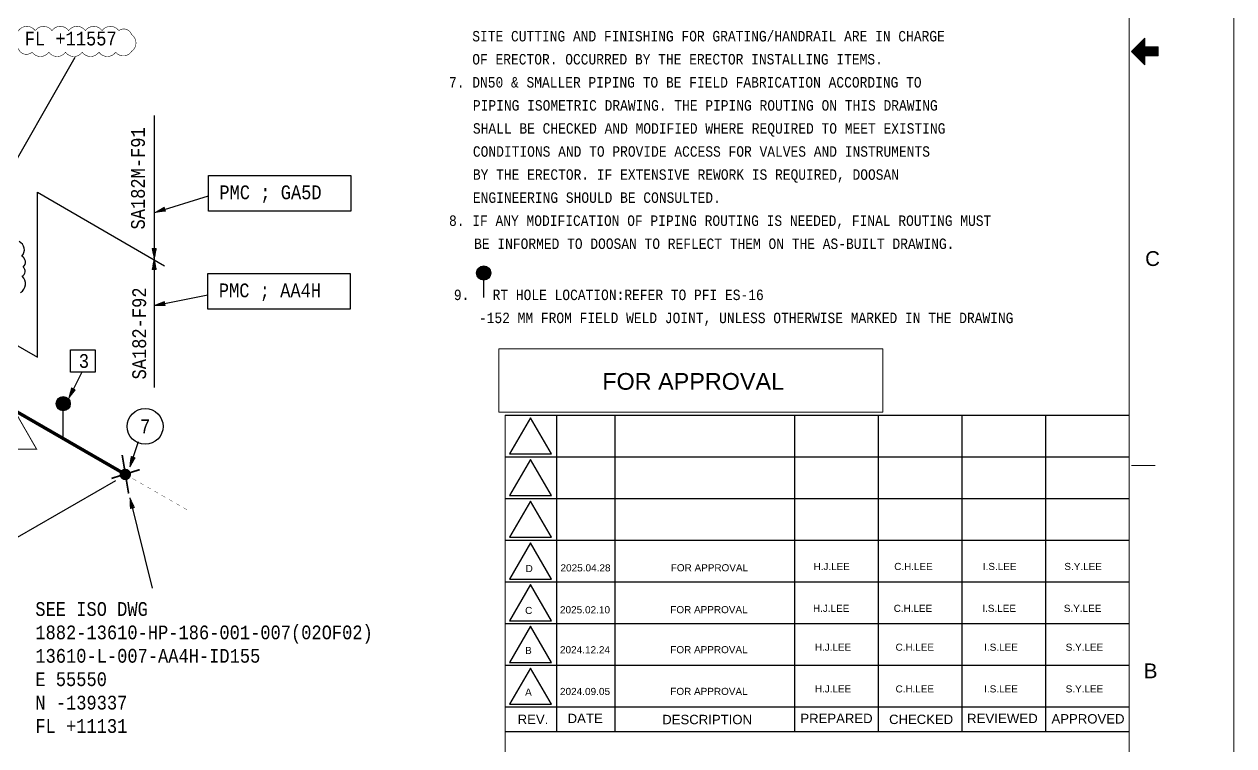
# Model space of a CAD drawing. Header units: inches. Extents: x 1027 to 1868, y 0 to 594.
# Drawn here: x 1578.6 to 1868, y 131.2 to 303.9 of the extents above; entities that cross this region are included whole.
import ezdxf
from ezdxf.enums import TextEntityAlignment as Align

# ---------------------------------------------------------------- set-up
doc = ezdxf.new("R2010")
doc.units = ezdxf.units.IN
doc.header["$MEASUREMENT"] = 0
doc.linetypes.add('Solid', pattern=[1, 1, 0])
for name, color, linetype in [('2', 2, 'Continuous'), ('4', 4, 'Continuous'), ('BG 0 -1', 7, 'Continuous'), ('BG 09.title block', 7, 'Continuous'), ('Border', 7, 'Continuous'), ('DIM-LINES', 7, 'Continuous'), ('DIM-TEXT', 7, 'Continuous'), ('FRAME', 7, 'Continuous'), ('ISO-TEXT', 7, 'Continuous'), ('NOZZLES', 7, 'Continuous'), ('PIPE', 7, 'Continuous'), ('Rev.4', 6, 'Continuous'), ('WELDS', 7, 'Continuous')]:
    doc.layers.add(name, color=color, linetype=linetype)
doc.layers.add('weldDimension', color=2, linetype='Solid', lineweight=13)
doc.styles.add('Arial', font='arial.ttf')
doc.styles.add('fixedText', font='MONOTXT8.shx', dxfattribs={"width": 0.85})
doc.styles.add('MONOTXT', font='MONOTXT.shx', dxfattribs={"width": 0.8})
doc.styles.get("Standard").update_dxf_attribs({"font": 'arial.ttf'})

# ---------------------------------------------------------------- blocks, each defined once
blk = doc.blocks.new('block42')
at = {"layer": 'PIPE', "color": 2, "linetype": 'ByBlock', "const_width": 0.08}
for points in [[(0.867, -0.498), (0, 0)], [(2.602, -1.494), (1.734, -0.996)], [(4.336, -2.49), (3.469, -1.992)], [(6.07, -3.486), (5.203, -2.988)], [(7.805, -4.482), (6.938, -3.984)], [(9.539, -5.477), (8.672, -4.98)], [(11.273, -6.473), (10.406, -5.975)], [(13.008, -7.469), (12.141, -6.971)], [(14.742, -8.465), (13.875, -7.967)]]:
    blk.add_lwpolyline(points, dxfattribs=at)
at = {"flags": 1}
for tag in ['Tag', 'UCI', 'Pipe Ref', 'Description', 'Key']:
    blk.add_attdef(tag, (0, 0), '', height=1, dxfattribs=at)

msp = doc.modelspace()

# ---------------------------------------------------------------- hatches: boundary and pattern name
at = {"linetype": 'Continuous'}
for points in [[(1688.51, 246.07), (1688.66, 246.06), (1688.81, 246.04), (1688.95, 246.01), (1689.09, 245.97), (1689.23, 245.91), (1689.36, 245.84), (1689.48, 245.76), (1689.6, 245.67), (1689.71, 245.57), (1689.81, 245.46), (1689.9, 245.35), (1689.98, 245.22), (1690.05, 245.09), (1690.11, 244.95), (1690.15, 244.81), (1690.18, 244.67), (1690.2, 244.52), (1690.21, 244.37), (1690.2, 244.23), (1690.18, 244.08), (1690.15, 243.94), (1690.11, 243.79), (1690.05, 243.66), (1689.98, 243.53), (1689.9, 243.4), (1689.81, 243.28), (1689.71, 243.18), (1689.6, 243.08), (1689.48, 242.99), (1689.36, 242.91), (1689.23, 242.84), (1689.09, 242.78), (1688.95, 242.74), (1688.81, 242.7), (1688.66, 242.69), (1688.51, 242.68), (1688.36, 242.69), (1688.22, 242.7), (1688.07, 242.74), (1687.93, 242.78), (1687.8, 242.84), (1687.66, 242.91), (1687.54, 242.99), (1687.42, 243.08), (1687.31, 243.18), (1687.21, 243.28), (1687.12, 243.4), (1687.04, 243.53), (1686.98, 243.66), (1686.92, 243.79), (1686.87, 243.94), (1686.84, 244.08), (1686.82, 244.23), (1686.82, 244.37), (1686.82, 244.52), (1686.84, 244.67), (1686.87, 244.81), (1686.92, 244.95), (1686.98, 245.09), (1687.04, 245.22), (1687.12, 245.35), (1687.21, 245.46), (1687.31, 245.57), (1687.42, 245.67), (1687.54, 245.76), (1687.66, 245.84), (1687.8, 245.91), (1687.93, 245.97), (1688.07, 246.01), (1688.22, 246.04), (1688.36, 246.06)], [(1587.9, 214.81), (1588.04, 214.8), (1588.19, 214.78), (1588.34, 214.75), (1588.48, 214.71), (1588.61, 214.65), (1588.74, 214.58), (1588.87, 214.5), (1588.99, 214.41), (1589.1, 214.31), (1589.2, 214.2), (1589.29, 214.08), (1589.37, 213.96), (1589.43, 213.83), (1589.49, 213.69), (1589.53, 213.55), (1589.57, 213.41), (1589.59, 213.26), (1589.59, 213.11), (1589.59, 212.96), (1589.57, 212.82), (1589.53, 212.67), (1589.49, 212.53), (1589.43, 212.4), (1589.37, 212.26), (1589.29, 212.14), (1589.2, 212.02), (1589.1, 211.91), (1588.99, 211.81), (1588.87, 211.72), (1588.74, 211.64), (1588.61, 211.58), (1588.48, 211.52), (1588.34, 211.47), (1588.19, 211.44), (1588.04, 211.42), (1587.9, 211.42), (1587.75, 211.42), (1587.6, 211.44), (1587.46, 211.47), (1587.32, 211.52), (1587.18, 211.58), (1587.05, 211.64), (1586.92, 211.72), (1586.81, 211.81), (1586.7, 211.91), (1586.6, 212.02), (1586.51, 212.14), (1586.43, 212.26), (1586.36, 212.4), (1586.3, 212.53), (1586.26, 212.67), (1586.23, 212.82), (1586.21, 212.96), (1586.2, 213.11), (1586.21, 213.26), (1586.23, 213.41), (1586.26, 213.55), (1586.3, 213.69), (1586.36, 213.83), (1586.43, 213.96), (1586.51, 214.08), (1586.6, 214.2), (1586.7, 214.31), (1586.81, 214.41), (1586.92, 214.5), (1587.05, 214.58), (1587.18, 214.65), (1587.32, 214.71), (1587.46, 214.75), (1587.6, 214.78), (1587.75, 214.8)]]:
    msp.add_hatch(color=2, dxfattribs=at).paths.add_polyline_path(points)
at = {"layer": 'WELDS'}
h = msp.add_hatch(color=2, dxfattribs=at)
edge = h.paths.add_edge_path(flags=0)
edge.add_arc((1602.75, 196.17), 1.38, 180, 540, ccw=False)

# ---------------------------------------------------------------- linework, layer by layer
at = {"color": 2}
for p, q in [((1688.51, 238.48), (1688.51, 243.98)), ((1587.9, 204.81), (1587.9, 212.72))]:
    msp.add_line(p, q, dxfattribs=at)
at = {"color": 2, "linetype": 'Continuous'}
for centre in [(1688.51, 244.37), (1587.9, 213.11)]:
    msp.add_circle(centre, 1.7, dxfattribs=at)
at = {"layer": '2', "color": 4}
for p, q in [((1560.05, 242.3), (1590.77, 296.07)), ((1609.82, 258.89), (1622.62, 262.81)), ((1609.72, 236.57), (1622.48, 239.18)), ((1603.86, 190.56), (1609.15, 168.92))]:
    msp.add_line(p, q, dxfattribs=at)
at = {"layer": '2', "color": 2}
msp.add_line((1600.43, 194.67), (1565.92, 174.74), dxfattribs=at)
at = {"layer": '2', "color": 4}
msp.add_lwpolyline([(1589.68, 225.98), (1595.58, 225.98), (1595.58, 220.62), (1589.68, 220.62)], close=True, dxfattribs=at)
msp.add_circle((1607.5, 207.67), 4.29, dxfattribs=at)
at = {"layer": '4', "color": 2}
for points in [[(1622.62, 267.71), (1656.72, 267.71), (1656.72, 259.19), (1622.62, 259.19)], [(1622.48, 244.24), (1656.59, 244.24), (1656.59, 235.72), (1622.48, 235.72)]]:
    msp.add_lwpolyline(points, close=True, dxfattribs=at)
msp.add_lwpolyline([(1560.47, 236.47), (1581.72, 224.21), (1581.72, 263.69), (1612.13, 246.13)], dxfattribs=at)
at = {"layer": '4', "color": 1}
msp.add_lwpolyline([(1577.66, 239.74, 0.520567), (1578.09, 243.6, 0.520567), (1578.34, 245.77, 0.520567), (1577.98, 248.42, 0.520567), (1577.34, 251.9, 0.520567)], format="xyb", dxfattribs=at)
at = {"layer": 'BG 0 -1', "color": 7, "linetype": 'Continuous', "lineweight": 9}
for p, q in [((1867.97, 594), (1867.97, 0)), ((1842.9, 18.11), (1842.9, 576.75)), ((1846.7, 300.61), (1843.51, 297.43)), ((1846.7, 295.63), (1844.21, 298.12)), ((1846.7, 295.76), (1844.27, 298.18)), ((1846.7, 295.88), (1844.33, 298.25)), ((1846.7, 296.01), (1844.4, 298.31)), ((1846.7, 296.13), (1844.46, 298.37)), ((1846.7, 296.26), (1844.52, 298.43)), ((1846.72, 296.37), (1844.58, 298.5)), ((1846.84, 296.37), (1844.65, 298.56)), ((1846.97, 296.37), (1844.71, 298.62)), ((1847.09, 296.37), (1844.77, 298.68)), ((1847.22, 296.37), (1844.83, 298.75)), ((1847.34, 296.37), (1844.9, 298.81)), ((1847.47, 296.37), (1844.96, 298.87)), ((1847.59, 296.37), (1845.02, 298.93)), ((1847.72, 296.37), (1845.08, 299)), ((1847.84, 296.37), (1845.15, 299.06)), ((1847.97, 296.37), (1845.21, 299.12)), ((1848.09, 296.37), (1845.27, 299.18)), ((1848.22, 296.37), (1845.33, 299.25)), ((1848.34, 296.37), (1845.4, 299.31)), ((1848.47, 296.37), (1845.46, 299.37)), ((1848.59, 296.37), (1845.52, 299.43)), ((1848.72, 296.37), (1845.58, 299.5)), ((1846.7, 298.51), (1845.65, 299.56)), ((1846.7, 298.63), (1845.71, 299.62)), ((1846.7, 298.76), (1845.77, 299.68)), ((1846.7, 298.88), (1845.84, 299.75)), ((1846.7, 299.01), (1845.9, 299.81)), ((1846.7, 299.13), (1845.96, 299.87)), ((1846.7, 299.26), (1846.02, 299.93)), ((1846.7, 299.38), (1846.09, 300)), ((1846.7, 299.51), (1846.15, 300.06)), ((1846.7, 299.63), (1846.21, 300.12)), ((1846.7, 299.76), (1846.27, 300.18)), ((1846.7, 299.89), (1846.34, 300.25)), ((1846.7, 300.01), (1846.4, 300.31)), ((1846.7, 300.14), (1846.46, 300.37)), ((1846.7, 300.26), (1846.52, 300.43)), ((1846.7, 300.39), (1846.59, 300.5)), ((1846.7, 300.51), (1846.65, 300.56)), ((1846.7, 298.49), (1846.7, 300.61)), ((1846.7, 298.49), (1849.88, 298.49)), ((1848.84, 296.37), (1846.72, 298.49)), ((1848.97, 296.37), (1846.84, 298.49)), ((1849.09, 296.37), (1846.97, 298.49)), ((1849.22, 296.37), (1847.09, 298.49)), ((1849.34, 296.37), (1847.22, 298.49)), ((1849.47, 296.37), (1847.34, 298.49)), ((1849.59, 296.37), (1847.47, 298.49)), ((1849.72, 296.37), (1847.59, 298.49)), ((1849.84, 296.37), (1847.72, 298.49)), ((1849.88, 296.45), (1847.84, 298.49)), ((1849.88, 296.58), (1847.97, 298.49)), ((1849.88, 296.7), (1848.09, 298.49)), ((1849.88, 296.83), (1848.22, 298.49)), ((1849.88, 296.95), (1848.34, 298.49)), ((1849.88, 297.08), (1848.47, 298.49)), ((1849.88, 297.2), (1848.59, 298.49)), ((1849.88, 297.33), (1848.72, 298.49)), ((1849.88, 297.45), (1848.84, 298.49)), ((1849.88, 297.58), (1848.97, 298.49)), ((1849.88, 297.7), (1849.1, 298.49)), ((1849.88, 297.83), (1849.22, 298.49)), ((1849.88, 297.95), (1849.35, 298.49)), ((1849.88, 298.08), (1849.47, 298.49)), ((1849.88, 298.2), (1849.6, 298.49)), ((1849.88, 298.33), (1849.72, 298.49)), ((1849.88, 298.45), (1849.85, 298.49)), ((1849.88, 298.49), (1849.88, 296.37)), ((1843.51, 297.43), (1846.7, 294.24)), ((1846.7, 294.26), (1843.52, 297.43)), ((1846.7, 294.38), (1843.58, 297.5)), ((1846.7, 294.51), (1843.65, 297.56)), ((1846.7, 294.63), (1843.71, 297.62)), ((1846.7, 294.76), (1843.77, 297.68)), ((1846.7, 294.88), (1843.83, 297.75)), ((1846.7, 295.01), (1843.9, 297.81)), ((1846.7, 295.13), (1843.96, 297.87)), ((1846.7, 295.26), (1844.02, 297.93)), ((1846.7, 295.38), (1844.08, 298)), ((1846.7, 295.51), (1844.15, 298.06)), ((1846.7, 294.24), (1846.7, 296.37)), ((1846.7, 296.37), (1849.88, 296.37)), ((1693.64, 210.38), (1693.64, 18.11)), ((1843.53, 198.28), (1849.19, 198.28))]:
    msp.add_line(p, q, dxfattribs=at)
at = {"layer": 'BG 0 -1', "color": 1, "linetype": 'Continuous', "lineweight": 9}
for p, q in [((1692.14, 226.26), (1783.97, 226.26)), ((1692.14, 211.11), (1692.14, 226.26)), ((1783.97, 226.26), (1783.97, 211.11)), ((1783.97, 211.11), (1692.14, 211.11))]:
    msp.add_line(p, q, dxfattribs=at)
at = {"layer": 'BG 09.title block', "color": 7, "linetype": 'Continuous', "lineweight": 25}
for p, q in [((1693.64, 210.38), (1842.9, 210.38)), ((1699.7, 209.72), (1694.7, 201.08)), ((1704.69, 201.08), (1699.7, 209.72)), ((1705.9, 210.38), (1705.9, 134.53)), ((1719.9, 210.38), (1719.9, 134.53)), ((1762.9, 210.38), (1762.9, 134.53)), ((1782.9, 210.38), (1782.9, 134.53)), ((1802.9, 210.38), (1802.9, 134.53)), ((1822.9, 210.38), (1822.9, 134.53)), ((1693.64, 200.4), (1842.9, 200.4)), ((1694.7, 201.08), (1704.69, 201.08)), ((1699.7, 199.74), (1694.7, 191.1)), ((1704.69, 191.1), (1699.7, 199.74)), ((1694.7, 191.1), (1704.69, 191.1)), ((1693.64, 190.42), (1842.9, 190.42)), ((1699.7, 189.76), (1694.7, 181.12)), ((1704.69, 181.12), (1699.7, 189.76)), ((1693.64, 180.44), (1842.9, 180.44)), ((1694.7, 181.12), (1704.69, 181.12)), ((1699.7, 179.78), (1694.7, 171.14)), ((1704.69, 171.14), (1699.7, 179.78)), ((1694.7, 171.14), (1704.69, 171.14)), ((1693.64, 170.46), (1842.9, 170.46)), ((1699.7, 169.8), (1694.7, 161.16)), ((1704.69, 161.16), (1699.7, 169.8)), ((1693.64, 160.48), (1842.9, 160.48)), ((1694.7, 161.16), (1704.69, 161.16)), ((1699.7, 159.82), (1694.7, 151.18)), ((1704.69, 151.18), (1699.7, 159.82)), ((1693.64, 150.5), (1842.9, 150.5)), ((1694.7, 151.18), (1704.69, 151.18)), ((1699.7, 149.84), (1694.7, 141.2)), ((1704.69, 141.2), (1699.7, 149.84)), ((1693.64, 140.52), (1842.9, 140.52)), ((1694.7, 141.2), (1704.69, 141.2)), ((1842.9, 134.53), (1693.64, 134.53))]:
    msp.add_line(p, q, dxfattribs=at)
at = {"layer": 'Border', "color": 4}
msp.add_line((1609.67, 282.1), (1609.67, 216.94), dxfattribs=at)
at = {"layer": 'DIM-LINES', "color": 4}
for p, q in [((1592.34, 220.62), (1589.21, 214.41)), ((1605.81, 203.95), (1603.82, 197.95))]:
    msp.add_line(p, q, dxfattribs=at)
at = {"layer": 'NOZZLES', "const_width": 0.8}
msp.add_lwpolyline([(1602.79, 196.17), (1133.98, 466.78)], dxfattribs=at)
at = {"layer": 'Rev.4', "color": 1, "const_width": 0.132}
msp.add_lwpolyline([(1577.2, 302.37, -0.520567), (1581.2, 302.37, -0.520567), (1585.2, 302.37, -0.520567), (1589.2, 302.37, -0.520567), (1593.2, 302.37, -0.520567), (1597.2, 302.37, -0.520567), (1601.2, 302.37, -0.520567), (1604.26, 301.43, -0.520567), (1604.26, 297.43, -0.520567), (1600.45, 297.24, -0.520567), (1596.45, 297.24, -0.520567), (1592.45, 297.24, -0.520567), (1588.45, 297.24, -0.520567), (1584.45, 297.24, -0.520567), (1580.45, 297.24, -0.520567), (1577.2, 297.98, -0.520567)], format="xyb", close=True, dxfattribs=at)
at = {"layer": 'Rev.4', "color": 1, "const_width": 0.238}
msp.add_lwpolyline([(1572.57, 217.82), (1563.55, 202.19), (1581.55, 202.19)], close=True, dxfattribs=at)
at = {"layer": 'weldDimension', "color": 4, "flags": 128}
for points in [[(1609.82, 258.89), (1612.05, 260.11), (1612.34, 259.16), (1609.82, 258.89), (1610.29, 259.04), (1612.08, 260.01), (1612.31, 259.25), (1610.29, 259.04), (1610.77, 259.19), (1612.11, 259.92), (1612.28, 259.35), (1610.77, 259.19), (1611.24, 259.34), (1612.14, 259.82), (1612.25, 259.44), (1611.24, 259.34), (1611.72, 259.49), (1612.16, 259.73), (1612.22, 259.54), (1611.72, 259.49)], [(1609.67, 247.72), (1610.17, 250.21), (1609.18, 250.21), (1609.67, 247.72), (1609.67, 248.22), (1610.07, 250.21), (1609.28, 250.21), (1609.67, 248.22), (1609.67, 248.71), (1609.97, 250.21), (1609.37, 250.21), (1609.67, 248.71), (1609.67, 249.21), (1609.87, 250.21), (1609.47, 250.21), (1609.67, 249.21), (1609.67, 249.71), (1609.77, 250.21), (1609.57, 250.21), (1609.67, 249.71)], [(1609.67, 247.72), (1610.17, 245.22), (1609.18, 245.22), (1609.67, 247.72), (1609.67, 247.22), (1610.07, 245.22), (1609.28, 245.22), (1609.67, 247.22), (1609.67, 246.72), (1609.97, 245.22), (1609.37, 245.22), (1609.67, 246.72), (1609.67, 246.22), (1609.87, 245.22), (1609.47, 245.22), (1609.67, 246.22), (1609.67, 245.72), (1609.77, 245.22), (1609.57, 245.22), (1609.67, 245.72)], [(1609.72, 236.57), (1612.06, 237.57), (1612.26, 236.59), (1609.72, 236.57), (1610.21, 236.67), (1612.08, 237.47), (1612.24, 236.69), (1610.21, 236.67), (1610.7, 236.77), (1612.1, 237.37), (1612.22, 236.79), (1610.7, 236.77), (1611.19, 236.88), (1612.12, 237.28), (1612.2, 236.89), (1611.19, 236.88), (1611.67, 236.98), (1612.14, 237.18), (1612.18, 236.98), (1611.67, 236.98)], [(1589.21, 214.41), (1590.78, 216.41), (1589.89, 216.86), (1589.21, 214.41), (1589.44, 214.85), (1590.69, 216.45), (1589.98, 216.81), (1589.44, 214.85), (1589.66, 215.3), (1590.6, 216.5), (1590.07, 216.77), (1589.66, 215.3), (1589.89, 215.74), (1590.51, 216.54), (1590.16, 216.72), (1589.89, 215.74), (1590.11, 216.19), (1590.42, 216.59), (1590.24, 216.68), (1590.11, 216.19)], [(1603.82, 197.95), (1605.08, 200.16), (1604.13, 200.48), (1603.82, 197.95), (1603.97, 198.43), (1604.98, 200.19), (1604.22, 200.44), (1603.97, 198.43), (1604.13, 198.9), (1604.89, 200.22), (1604.32, 200.41), (1604.13, 198.9), (1604.29, 199.37), (1604.79, 200.26), (1604.41, 200.38), (1604.29, 199.37), (1604.45, 199.85), (1604.7, 200.29), (1604.51, 200.35), (1604.45, 199.85)], [(1603.86, 190.56), (1604.95, 188.26), (1603.98, 188.02), (1603.86, 190.56), (1603.98, 190.07), (1604.85, 188.24), (1604.08, 188.04), (1603.98, 190.07), (1604.1, 189.59), (1604.76, 188.21), (1604.18, 188.07), (1604.1, 189.59), (1604.22, 189.11), (1604.66, 188.19), (1604.27, 188.09), (1604.22, 189.11), (1604.34, 188.62), (1604.56, 188.16), (1604.37, 188.12), (1604.34, 188.62)]]:
    msp.add_lwpolyline(points, dxfattribs=at)
at = {"layer": 'WELDS', "color": 2, "linetype": 'ByBlock', "const_width": 0.4}
for points in [[(1603.55, 191.6), (1602.01, 200.82)], [(1599.45, 195.22), (1606.21, 197.32)]]:
    msp.add_lwpolyline(points, dxfattribs=at)

# ---------------------------------------------------------------- block references
at = {"layer": 'PIPE'}
msp.add_blockref('block42', (1602.79, 196.17), dxfattribs=at)

# ---------------------------------------------------------------- texts
at = {"layer": '2', "style": 'fixedText', "width": 0.85}
msp.add_text('7', height=3.3, dxfattribs=at).set_placement((1607.5, 207.67), align=Align.MIDDLE_CENTER)
at = {"layer": 'BG 0 -1', "color": 7, "style": 'Arial'}
for s, height, width, p in [('C', 3.54, 0.992063, (1846.76, 246.06)), ('B ', 3.537, 1.005373, (1846.41, 147.39))]:
    msp.add_text(s, height=height, dxfattribs=dict(at, width=width)).set_placement(p)
at = {"layer": 'BG 09.title block', "color": 7, "style": 'Arial'}
for s, width, p in [('REV.', 1.000881, (1700.3, 137.56)), ('DATE', 1.004333, (1712.78, 137.77)), ('DESCRIPTION', 1.000365, (1741.96, 137.51)), ('PREPARED', 0.999338, (1772.91, 137.77)), ('CHECKED', 0.996974, (1793.16, 137.55)), ('REVIEWED', 1.010172, (1812.6, 137.77)), ('APPROVED', 1.000499, (1833.09, 137.68))]:
    msp.add_text(s, height=2.25, dxfattribs=dict(at, width=width)).set_placement(p, align=Align.MIDDLE)
at = {"layer": 'DIM-TEXT', "color": 2, "style": 'MONOTXT', "width": 0.8566}
for s, p in [('SA182M-F91', (1607.43, 254.79)), ('SA182-F92', (1607.73, 218.9))]:
    msp.add_text(s, height=3.3, rotation=90, dxfattribs=at).set_placement(p)
at = {"layer": 'FRAME', "color": 2, "style": 'MONOTXT', "width": 0.8566}
for s, p in [('   SITE CUTTING AND FINISHING FOR GRATING/HANDRAIL ARE IN CHARGE', (1680.21, 301.06)), ('   OF ERECTOR. OCCURRED BY THE ERECTOR INSTALLING ITEMS.', (1680.21, 295.54)), ('7. DN50 & SMALLER PIPING TO BE FIELD FABRICATION ACCORDING TO ', (1680.21, 290.02)), ('    PIPING ISOMETRIC DRAWING. THE PIPING ROUTING ON THIS DRAWING', (1678.51, 284.5)), ('    SHALL BE CHECKED AND MODIFIED WHERE REQUIRED TO MEET EXISTING ', (1678.51, 278.98)), ('    CONDITIONS AND TO PROVIDE ACCESS FOR VALVES AND INSTRUMENTS ', (1678.51, 273.46)), ('    BY THE ERECTOR. IF EXTENSIVE REWORK IS REQUIRED, DOOSAN', (1678.51, 267.94)), ('    ENGINEERING SHOULD BE CONSULTED.', (1678.51, 262.42)), ('8. IF ANY MODIFICATION OF PIPING ROUTING IS NEEDED, FINAL ROUTING MUST ', (1680.21, 256.9)), ('    BE INFORMED TO DOOSAN TO REFLECT THEM ON THE AS-BUILT DRAWING.', (1678.8, 251.38)), ('9.   RT HOLE LOCATION:REFER TO PFI ES-16 ', (1681.37, 239.15)), ('    -152 MM FROM FIELD WELD JOINT, UNLESS OTHERWISE MARKED IN THE DRAWING ', (1679.95, 233.63))]:
    msp.add_text(s, height=2.5, dxfattribs=at).set_placement(p, align=Align.MIDDLE_LEFT)
at = {"layer": 'FRAME', "color": 2, "style": 'Arial'}
for s, height, width, p in [('FOR APPROVAL', 4, 1.000881, (1716.87, 216.44)), ('D', 1.7, 1.004063, (1698.53, 172.8)), ('2025.04.28', 1.7, 1.008516, (1706.87, 172.96)), ('FOR APPROVAL', 1.7, 1.000881, (1733.27, 172.99)), ('H.J.LEE', 1.7, 0.994425, (1767.43, 173.3)), ('C.H.LEE', 1.7, 0.994425, (1786.73, 173.3)), ('I.S.LEE', 1.7, 0.999741, (1807.93, 173.3)), ('S.Y.LEE', 1.7, 1.001253, (1827.43, 173.3)), ('H.J.LEE', 1.7, 0.994425, (1767.31, 163.27)), ('C.H.LEE', 1.7, 0.994425, (1786.61, 163.27)), ('I.S.LEE', 1.7, 0.999741, (1807.81, 163.27)), ('S.Y.LEE', 1.7, 1.001253, (1827.31, 163.27)), ('C', 1.7, 1.004063, (1698.41, 162.77)), ('2025.02.10', 1.7, 1.008516, (1706.75, 162.93)), ('FOR APPROVAL', 1.7, 1.000881, (1733.15, 162.96)), ('B', 1.7, 1.004063, (1698.41, 153.2)), ('2024.12.24', 1.7, 1.008516, (1706.75, 153.36)), ('FOR APPROVAL', 1.7, 1.000881, (1733.15, 153.38)), ('H.J.LEE', 1.7, 0.994425, (1767.75, 153.97)), ('C.H.LEE', 1.7, 0.994425, (1787.05, 153.97)), ('I.S.LEE', 1.7, 0.999741, (1808.25, 153.97)), ('S.Y.LEE', 1.7, 1.001253, (1827.75, 153.97)), ('A', 1.7, 1.004063, (1698.41, 143.22)), ('2024.09.05', 1.7, 1.008516, (1706.75, 143.38)), ('FOR APPROVAL', 1.7, 1.000881, (1733.15, 143.4)), ('H.J.LEE', 1.7, 0.994425, (1767.75, 143.99)), ('C.H.LEE', 1.7, 0.994425, (1787.05, 143.99)), ('I.S.LEE', 1.7, 0.999741, (1808.25, 143.99)), ('S.Y.LEE', 1.7, 1.001253, (1827.75, 143.99))]:
    msp.add_text(s, height=height, dxfattribs=dict(at, width=width)).set_placement(p)
at = {"layer": 'ISO-TEXT', "color": 2, "style": 'MONOTXT', "width": 0.8566}
for s, p in [('FL +11557', (1578.68, 298.84)), ('PMC ; GA5D', (1625.26, 262.04)), ('PMC ; AA4H', (1625.13, 238.57)), ('3', (1591.63, 221.67)), ('SEE ISO DWG', (1581.23, 162.31)), ('1882-13610-HP-186-001-007(02OF02)', (1581.23, 156.71)), ('13610-L-007-AA4H-ID155', (1581.23, 151.11)), ('E 55550', (1581.23, 145.51)), ('N -139337', (1581.23, 139.91)), ('FL +11131', (1581.23, 134.31))]:
    msp.add_text(s, height=3.3, dxfattribs=at).set_placement(p)

doc.saveas('drawing.dxf')
